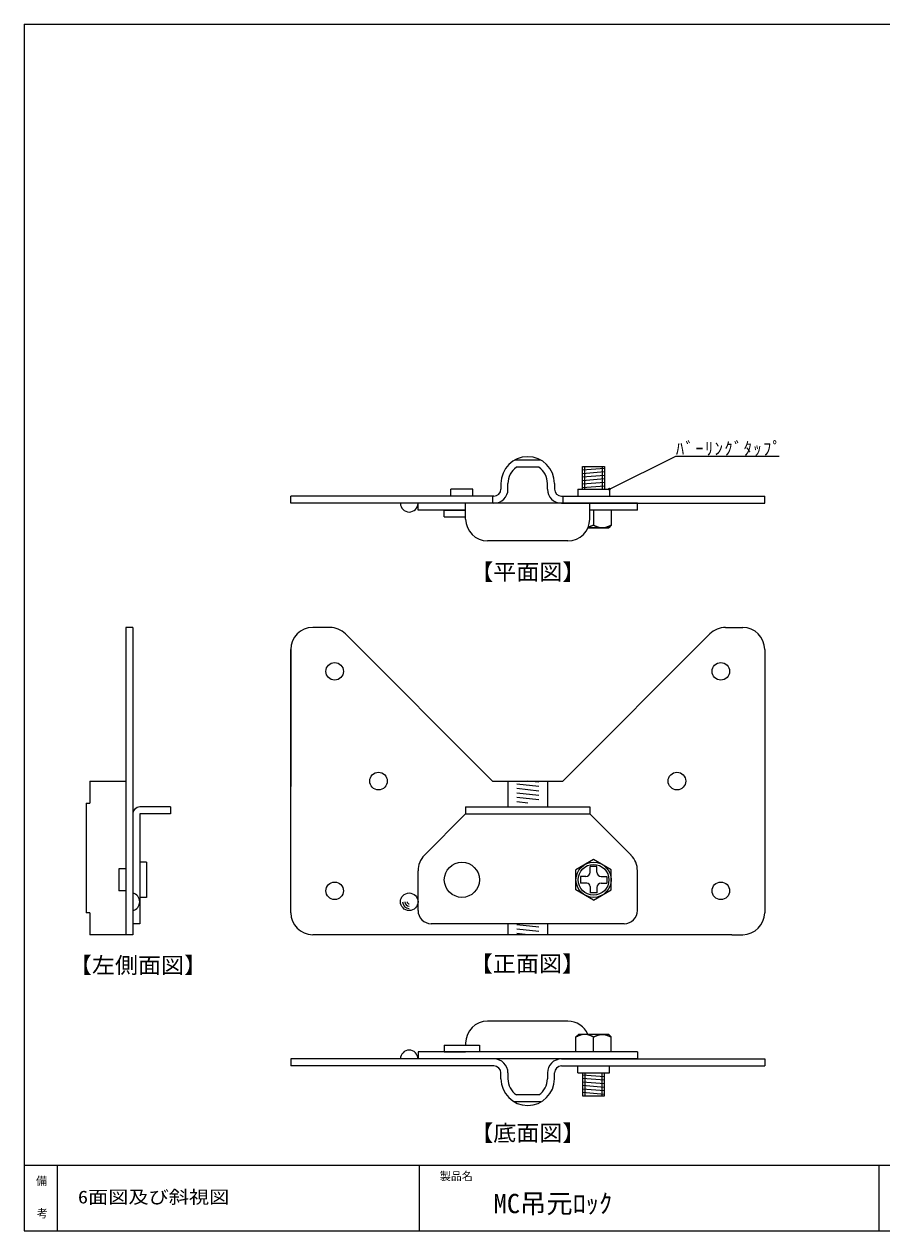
# Model space of a CAD drawing. Units: millimetres on the paper. Extents: x -195 to 195, y -138 to 138.
# Drawn here: x -194.8 to 0.7, y -137.5 to 137.5 of the extents above; entities that cross this region are included whole.
import ezdxf
from ezdxf.enums import TextEntityAlignment as Align

# ---------------------------------------------------------------- set-up
doc = ezdxf.new("R2010")
doc.units = ezdxf.units.MM
doc.header["$PDMODE"] = 32
doc.header["$PDSIZE"] = 0.4
for name, color, linetype, lineweight in [('0-2_本体', 7, 'Continuous', 18), ('0-3_稼動片', 7, 'Continuous', 18), ('0-4_ﾎﾞﾙﾄ', 4, 'Continuous', 9), ('0-8_寸法線', 4, 'Continuous', 9), ('F-0_枠図面', 4, 'Continuous', 9)]:
    doc.layers.add(name, color=color, linetype=linetype, lineweight=lineweight)
doc.layers.add('F-2_文字1', color=7, linetype='Continuous')
doc.layers.add('F-3_文字2', color=7, linetype='Continuous')
doc.styles.add('ＭＳ ゴシック', font='')
doc.styles.get('ＭＳ ゴシック').set_extended_font_data('MS Gothic')

msp = doc.modelspace()

# ---------------------------------------------------------------- linework, layer by layer
at = {"layer": '0-2_本体'}
for p, q in [((-76.98, 38.118), (-83.02, 38.118)), ((-77.439, 36.518), (-82.561, 36.518)), ((-92.5, 31.518), (-97.5, 31.518)), ((-97.5, 29.918), (-97.5, 31.518)), ((-92.5, 29.918), (-92.5, 31.518)), ((-86.1, 32.818), (-86.1, 31.518)), ((-84.5, 31.518), (-84.5, 32.818)), ((-75.5, 31.518), (-75.5, 32.818)), ((-73.9, 32.818), (-73.9, 31.518)), ((-68.6, 31.518), (-61.4, 31.518)), ((-68.6, 31.518), (-68.6, 29.918)), ((-61.4, 31.518), (-61.4, 29.918)), ((-87.7, 29.918), (-134, 29.918)), ((-134, 28.318), (-134, 29.918)), ((-87.7, 28.318), (-134, 28.318)), ((-88, 29.918), (-88, 28.318)), ((-72.3, 29.918), (-26, 29.918)), ((-72, 29.918), (-72, 28.318)), ((-171.6, 0), (-171.6, -70)), ((-170, 0), (-171.6, 0)), ((-125.071, 0), (-129, 0)), ((-34.929, 0), (-31, 0)), ((-38.464, -1.464), (-72, -35)), ((-134, -5), (-134, -36.255)), ((-134, -65), (-134, -5)), ((-26, -5), (-26, -65)), ((-179.8, -35), (-171.6, -35)), ((-179.8, -35), (-179.8, -40)), ((-84.5, -35), (-84.5, -40.9)), ((-75.5, -35), (-75.5, -40.9)), ((-180.6, -40), (-180.6, -65)), ((-180.6, -40), (-179.8, -40)), ((-173.2, -55), (-173.2, -60)), ((-171.6, -55), (-173.2, -55)), ((-171.6, -60), (-173.2, -60)), ((-179.8, -65), (-180.6, -65)), ((-179.8, -65), (-179.8, -70)), ((-84.5, -67.5), (-84.5, -70)), ((-75.5, -67.5), (-75.5, -70)), ((-33.5, -70), (-129, -70)), ((-33.5, -70), (-31, -70)), ((-134, -98.318), (-134, -99.918)), ((-87.7, -98.318), (-134, -98.318)), ((-87.7, -99.918), (-134, -99.918)), ((-86.1, -102.818), (-86.1, -101.518)), ((-84.5, -101.518), (-84.5, -102.818)), ((-75.5, -101.518), (-75.5, -102.818)), ((-73.9, -102.818), (-73.9, -101.518)), ((-72.3, -99.918), (-26, -99.918)), ((-68.6, -101.518), (-68.6, -99.918)), ((-68.6, -101.518), (-61.4, -101.518)), ((-61.4, -101.518), (-61.4, -99.918)), ((-77.439, -106.518), (-82.561, -106.518)), ((-76.98, -108.118), (-83.02, -108.118))]:
    msp.add_line(p, q, dxfattribs=at)
at = {"layer": '0-2_本体', "color": 4, "lineweight": 9}
for p, q in [((-77.5, -36.272), (-82.5, -35.728)), ((-77.5, -35.272), (-80, -35)), ((-77.5, -37.272), (-82.5, -36.728)), ((-77.5, -38.272), (-82.5, -37.728)), ((-77.5, -39.272), (-82.5, -38.728)), ((-80, -40), (-82.5, -39.728)), ((-77.5, -68.272), (-82.5, -67.728)), ((-77.5, -69.272), (-82.5, -68.728)), ((-80, -70), (-82.5, -69.728))]:
    msp.add_line(p, q, dxfattribs=at)
at = {"layer": '0-2_本体'}
for points in [[(-72.3, 28.318), (-26, 28.318), (-26, 29.918)], [(-170, 0), (-170, -70), (-179.8, -70)], [(-121.536, -1.464), (-88, -35), (-72, -35)], [(-72.3, -98.318), (-26, -98.318), (-26, -99.918)]]:
    msp.add_lwpolyline(points, dxfattribs=at)
for centre in [(-124, -10), (-36, -10), (-114, -35), (-46, -35), (-124, -60), (-107, -62.5), (-36, -60)]:
    msp.add_circle(centre, 2, dxfattribs=at)
for centre, radius, start, end in [((-80, 32.818), 6.1, 0, 180), ((-80, 32.818), 4.5, 124.69213, 180), ((-80, 32.818), 4.5, 124.69213, 180), ((-80, 32.818), 4.5, 0, 55.30787), ((-80, 32.818), 4.5, 0, 55.30787), ((-87.7, 31.518), 3.2, 270, 0), ((-87.7, 31.518), 1.6, 270, 0), ((-72.3, 31.518), 3.2, 180, 270), ((-72.3, 31.518), 1.6, 180, 270), ((-107, 28.318), 2, 180, 0), ((-129, -5), 5, 90, 180), ((-125.071, -5), 5, 45, 90), ((-34.929, -5), 5, 90, 135), ((-34.929, -5), 5, 90, 135), ((-31, -5), 5, 0, 90), ((-170.45, -62.5), 2.05, 282.68038, 77.31962), ((-129, -65), 5, 180, 270), ((-31, -65), 5, 270, 0), ((-107, -98.318), 2, 0, 180), ((-87.7, -101.518), 3.2, 0, 90), ((-72.3, -101.518), 3.2, 90, 180), ((-87.7, -101.518), 1.6, 0, 90), ((-72.3, -101.518), 1.6, 90, 180), ((-80, -102.818), 6.1, 180, 0), ((-80, -102.818), 4.5, 180, 235.30787), ((-80, -102.818), 4.5, 180, 235.30787), ((-80, -102.818), 4.5, 304.69213, 0), ((-80, -102.818), 4.5, 304.69213, 0)]:
    msp.add_arc(centre, radius, start, end, dxfattribs=at)
at = {"layer": '0-2_本体', "color": 4, "lineweight": 9}
for radius in [1.5, 1, 0.5]:
    msp.add_arc((-107, -62.5), radius, 180, 270, dxfattribs=at)
at = {"layer": '0-3_稼動片'}
for p, q in [((-94.142, 24.718), (-94.142, 28.318)), ((-65.858, 24.718), (-65.858, 28.318)), ((-99, 25.218), (-99, 26.718)), ((-99, 26.718), (-94.142, 26.718)), ((-99, 25.218), (-94.142, 25.218)), ((-55, 26.718), (-65.858, 26.718)), ((-70.858, 19.718), (-89.142, 19.718)), ((-161.4, -40.9), (-168.4, -40.9)), ((-161.4, -40.9), (-161.4, -42.5)), ((-94.142, -40.9), (-65.858, -40.9)), ((-94.142, -40.9), (-94.142, -42.5)), ((-65.858, -40.9), (-65.858, -42.5)), ((-170, -42.5), (-170, -67.5)), ((-168.4, -42.5), (-168.4, -67.5)), ((-161.4, -42.5), (-168.4, -42.5)), ((-103.536, -51.893), (-94.142, -42.5)), ((-94.142, -42.5), (-65.858, -42.5)), ((-65.858, -42.5), (-56.464, -51.893)), ((-166.9, -53.5), (-168.4, -53.5)), ((-166.9, -53.5), (-166.9, -61.5)), ((-105, -64.5), (-105, -55.429)), ((-55, -64.5), (-55, -55.429)), ((-166.9, -61.5), (-168.4, -61.5)), ((-168.4, -67.5), (-170, -67.5)), ((-58, -67.5), (-102, -67.5)), ((-70.858, -89.718), (-89.142, -89.718)), ((-94.142, -94.718), (-94.142, -95.218)), ((-105, -96.718), (-105, -98.318)), ((-55, -96.718), (-105, -96.718))]:
    msp.add_line(p, q, dxfattribs=at)
for points in [[(-94.142, 26.718), (-105, 26.718), (-105, 28.318)], [(-55, 26.718), (-55, 28.318), (-105, 28.318)], [(-99, -95.218), (-99, -96.718), (-94.142, -96.718)], [(-99, -95.218), (-91, -95.218), (-91, -96.718)], [(-55, -96.718), (-55, -98.318), (-105, -98.318)]]:
    msp.add_lwpolyline(points, dxfattribs=at)
msp.add_circle((-95, -57.5), 4, dxfattribs=at)
for centre, radius, start, end in [((-89.142, 24.718), 5, 180, 270), ((-70.858, 24.718), 5, 270, 0), ((-168.4, -42.5), 1.6, 90, 180), ((-100, -55.429), 5, 135, 180), ((-60, -55.429), 5, 0, 45), ((-102, -64.5), 3, 180, 270), ((-58, -64.5), 3, 270, 0), ((-89.142, -94.718), 5, 90, 180), ((-70.858, -94.718), 5, 23.57818, 90)]:
    msp.add_arc(centre, radius, start, end, dxfattribs=at)
at = {"layer": '0-4_ﾎﾞﾙﾄ'}
for p, q in [((-67.5, 36.718), (-62.5, 36.718)), ((-67.5, 31.518), (-67.5, 36.718)), ((-67.5, 35.916), (-62.5, 36.318)), ((-67, 31.518), (-67, 36.718)), ((-63, 36.718), (-63, 31.518)), ((-62.5, 36.718), (-62.5, 31.518)), ((-67.5, 35.118), (-62.5, 35.518)), ((-67.5, 34.318), (-62.5, 34.718)), ((-67.5, 33.518), (-62.5, 33.918)), ((-67.5, 32.718), (-62.5, 33.118)), ((-67.5, 31.918), (-62.5, 32.318)), ((-65, 26.718), (-65, 23.318)), ((-66.275, 22.718), (-61.536, 22.718)), ((-61, 23.318), (-61.536, 22.718)), ((-64.25, -54.5), (-65.75, -54.5)), ((-65.75, -55.75), (-65.75, -54.5)), ((-64.25, -55.75), (-64.25, -54.5)), ((-68, -56.75), (-68, -58.25)), ((-66.75, -56.75), (-68, -56.75)), ((-63.25, -56.75), (-62, -56.75)), ((-62, -56.75), (-62, -58.25)), ((-66.55, -58.25), (-68, -58.25)), ((-65.75, -59.05), (-65.75, -60.5)), ((-64.25, -60.5), (-65.75, -60.5)), ((-64.25, -59.25), (-64.25, -60.5)), ((-63.25, -58.25), (-62, -58.25)), ((-69, -93.318), (-68.464, -92.718)), ((-65, -96.718), (-65, -93.318)), ((-61.536, -92.718), (-61, -93.318)), ((-67.5, -101.518), (-67.5, -106.718)), ((-67, -101.518), (-67, -106.718)), ((-63, -106.718), (-63, -101.518)), ((-62.5, -106.718), (-62.5, -101.518)), ((-67.5, -101.918), (-62.5, -102.318)), ((-67.5, -102.718), (-62.5, -103.118)), ((-67.5, -103.518), (-62.5, -103.918)), ((-67.5, -104.318), (-62.5, -104.718)), ((-67.5, -105.118), (-62.5, -105.518)), ((-67.5, -105.916), (-62.5, -106.318)), ((-67.5, -106.718), (-62.5, -106.718))]:
    msp.add_line(p, q, dxfattribs=at)
at = {"layer": '0-4_ﾎﾞﾙﾄ', "color": 7, "lineweight": 18}
for p, q in [((-61, 26.718), (-61, 23.318)), ((-63, 22.718), (-66.275, 22.718)), ((-61.536, 22.718), (-66.275, 22.718)), ((-69, -59.809), (-69, -55.191)), ((-65, -62.119), (-69, -59.809)), ((-69, -96.718), (-69, -93.318)), ((-61.536, -92.718), (-68.464, -92.718)), ((-61, -96.718), (-61, -93.318))]:
    msp.add_line(p, q, dxfattribs=at)
at = {"layer": '0-4_ﾎﾞﾙﾄ'}
for points in [[(-65, 23.318), (-65.04, 23.3), (-65.108, 23.269), (-65.177, 23.239), (-65.246, 23.208), (-65.314, 23.178), (-65.383, 23.148), (-65.451, 23.119), (-65.52, 23.09), (-65.588, 23.061), (-65.657, 23.033), (-65.726, 23.006), (-65.794, 22.98), (-65.863, 22.954), (-65.931, 22.929), (-66, 22.906), (-66.069, 22.883), (-66.137, 22.862), (-66.206, 22.841), (-66.226, 22.836)], [(-65, 23.318), (-64.96, 23.3), (-64.892, 23.269), (-64.823, 23.239), (-64.754, 23.208), (-64.686, 23.178), (-64.617, 23.148), (-64.549, 23.119), (-64.48, 23.09), (-64.412, 23.061), (-64.343, 23.033), (-64.274, 23.006), (-64.206, 22.98), (-64.137, 22.954), (-64.069, 22.929), (-64, 22.906), (-63.931, 22.883), (-63.863, 22.862), (-63.794, 22.841), (-63.726, 22.822), (-63.657, 22.805), (-63.588, 22.788), (-63.52, 22.774), (-63.451, 22.761), (-63.383, 22.749), (-63.314, 22.739), (-63.246, 22.731), (-63.177, 22.725), (-63.108, 22.721), (-63.04, 22.719), (-63, 22.718), (-62.96, 22.719), (-62.892, 22.721), (-62.823, 22.725), (-62.754, 22.731), (-62.686, 22.739), (-62.617, 22.749), (-62.549, 22.761), (-62.48, 22.774), (-62.412, 22.788)], [(-62.412, 22.788), (-62.343, 22.805), (-62.274, 22.822), (-62.206, 22.841), (-62.137, 22.862), (-62.069, 22.883), (-62, 22.906), (-61.931, 22.929), (-61.863, 22.954), (-61.794, 22.98), (-61.726, 23.006), (-61.657, 23.033), (-61.588, 23.061), (-61.52, 23.09), (-61.451, 23.119), (-61.383, 23.148), (-61.314, 23.178), (-61.246, 23.208), (-61.177, 23.239), (-61.108, 23.269), (-61.04, 23.3), (-61, 23.318)], [(-67.588, -92.788), (-67.657, -92.805), (-67.726, -92.822), (-67.794, -92.841), (-67.863, -92.862), (-67.931, -92.883), (-68, -92.906), (-68.069, -92.929), (-68.137, -92.954), (-68.206, -92.98), (-68.274, -93.006), (-68.343, -93.033), (-68.412, -93.061), (-68.48, -93.09), (-68.549, -93.119), (-68.617, -93.148), (-68.686, -93.178), (-68.754, -93.208), (-68.823, -93.239), (-68.892, -93.269), (-68.96, -93.3), (-69, -93.318)], [(-65, -93.318), (-65.04, -93.3), (-65.108, -93.269), (-65.177, -93.239), (-65.246, -93.208), (-65.314, -93.178), (-65.383, -93.148), (-65.451, -93.119), (-65.52, -93.09), (-65.588, -93.061), (-65.657, -93.033), (-65.726, -93.006), (-65.794, -92.98), (-65.863, -92.954), (-65.931, -92.929), (-66, -92.906), (-66.069, -92.883), (-66.137, -92.862), (-66.206, -92.841), (-66.274, -92.822), (-66.343, -92.805), (-66.412, -92.788), (-66.48, -92.774), (-66.549, -92.761), (-66.617, -92.749), (-66.686, -92.739), (-66.754, -92.731), (-66.823, -92.725), (-66.892, -92.721), (-66.96, -92.719), (-67, -92.718), (-67.04, -92.719), (-67.108, -92.721), (-67.177, -92.725), (-67.246, -92.731), (-67.314, -92.739), (-67.383, -92.749), (-67.451, -92.761), (-67.52, -92.774), (-67.588, -92.788)], [(-65, -93.318), (-64.96, -93.3), (-64.892, -93.269), (-64.823, -93.239), (-64.754, -93.208), (-64.686, -93.178), (-64.617, -93.148), (-64.549, -93.119), (-64.48, -93.09), (-64.412, -93.061), (-64.343, -93.033), (-64.274, -93.006), (-64.206, -92.98), (-64.137, -92.954), (-64.069, -92.929), (-64, -92.906), (-63.931, -92.883), (-63.863, -92.862), (-63.794, -92.841), (-63.726, -92.822), (-63.657, -92.805), (-63.588, -92.788), (-63.52, -92.774), (-63.451, -92.761), (-63.383, -92.749), (-63.314, -92.739), (-63.246, -92.731), (-63.177, -92.725), (-63.108, -92.721), (-63.04, -92.719), (-63, -92.718), (-62.96, -92.719), (-62.892, -92.721), (-62.823, -92.725), (-62.754, -92.731), (-62.686, -92.739), (-62.617, -92.749), (-62.549, -92.761), (-62.48, -92.774), (-62.412, -92.788)], [(-62.412, -92.788), (-62.343, -92.805), (-62.274, -92.822), (-62.206, -92.841), (-62.137, -92.862), (-62.069, -92.883), (-62, -92.906), (-61.931, -92.929), (-61.863, -92.954), (-61.794, -92.98), (-61.726, -93.006), (-61.657, -93.033), (-61.588, -93.061), (-61.52, -93.09), (-61.451, -93.119), (-61.383, -93.148), (-61.314, -93.178), (-61.246, -93.208), (-61.177, -93.239), (-61.108, -93.269), (-61.04, -93.3), (-61, -93.318)]]:
    msp.add_lwpolyline(points, dxfattribs=at)
at = {"layer": '0-4_ﾎﾞﾙﾄ', "color": 7, "lineweight": 18}
for points in [[(-61, -55.191), (-65, -52.881), (-69, -55.191)], [(-65, -62.119), (-61, -59.809), (-61, -55.191)]]:
    msp.add_lwpolyline(points, dxfattribs=at)
at = {"layer": '0-4_ﾎﾞﾙﾄ'}
for radius in [4, 3.5]:
    msp.add_circle((-65, -57.5), radius, dxfattribs=at)
for centre, radius, start, end in [((-66.75, -55.75), 1, 270, 0), ((-63.25, -55.75), 1, 180, 270), ((-66.55, -59.05), 0.8, 0, 90), ((-63.25, -59.25), 1, 90, 180)]:
    msp.add_arc(centre, radius, start, end, dxfattribs=at)
at = {"layer": '0-8_寸法線'}
for p, q in [((-61.4, 31.518), (-46.234, 39.061)), ((-46.234, 39.061), (-22.734, 39.061))]:
    msp.add_line(p, q, dxfattribs=at)
msp.add_point((-61.4, 31.518), dxfattribs=at)
at = {"layer": 'F-0_枠図面', "color": 7, "lineweight": 18}
msp.add_line((-194.75, 137.5), (194.75, 137.5), dxfattribs=at)
at = {"layer": 'F-0_枠図面', "lineweight": 18}
for p, q in [((-194.75, -122.5), (194.75, -122.5)), ((-187.25, -122.5), (-187.25, -137.5)), ((-104.75, -122.5), (-104.75, -137.5)), ((0, -122.5), (0, -137.5))]:
    msp.add_line(p, q, dxfattribs=at)
at = {"layer": 'F-0_枠図面', "color": 7, "lineweight": 18}
msp.add_lwpolyline([(-194.75, 137.5), (-194.75, -137.5), (194.75, -137.5)], dxfattribs=at)

# ---------------------------------------------------------------- texts
at = {"layer": '0-8_寸法線', "color": 7, "style": 'ＭＳ ゴシック', "width": 1.05}
for s, p in [('【平面図】', (-93.1, 9.718)), ('【正面図】', (-93.194, -79.559)), ('【左側面図】', (-184.55, -79.897)), ('【底面図】', (-93.1, -118.118))]:
    msp.add_text(s, height=3.666, dxfattribs=at).set_placement(p, align=Align.BOTTOM_LEFT)
at = {"layer": '0-8_寸法線', "color": 7, "insert": (-46.234, 39.061), "char_height": 2.933, "attachment_point": 7, "style": 'ＭＳ ゴシック'}
msp.add_mtext('\\T1.16;\\W0.95;ﾊﾞｰﾘﾝｸﾞﾀｯﾌﾟ', dxfattribs=at)
at = {"layer": 'F-2_文字1', "style": 'ＭＳ ゴシック'}
for s, p in [('備', (-192.039, -127.587)), ('製品名', (-100.023, -126.502)), ('考', (-191.86, -135.01))]:
    msp.add_text(s, height=1.833, dxfattribs=at).set_placement(p, align=Align.BOTTOM_LEFT)
at = {"layer": 'F-3_文字2', "style": 'ＭＳ ゴシック', "width": 1.15}
msp.add_text('6面図及び斜視図', height=2.933, dxfattribs=at).set_placement((-182.486, -132.132), align=Align.BOTTOM_LEFT)
at = {"layer": 'F-3_文字2', "style": 'ＭＳ ゴシック'}
msp.add_text('MC吊元ﾛｯｸ', height=4.399, dxfattribs=at).set_placement((-87.749, -134.791), align=Align.BOTTOM_LEFT)

doc.saveas('drawing.dxf')
